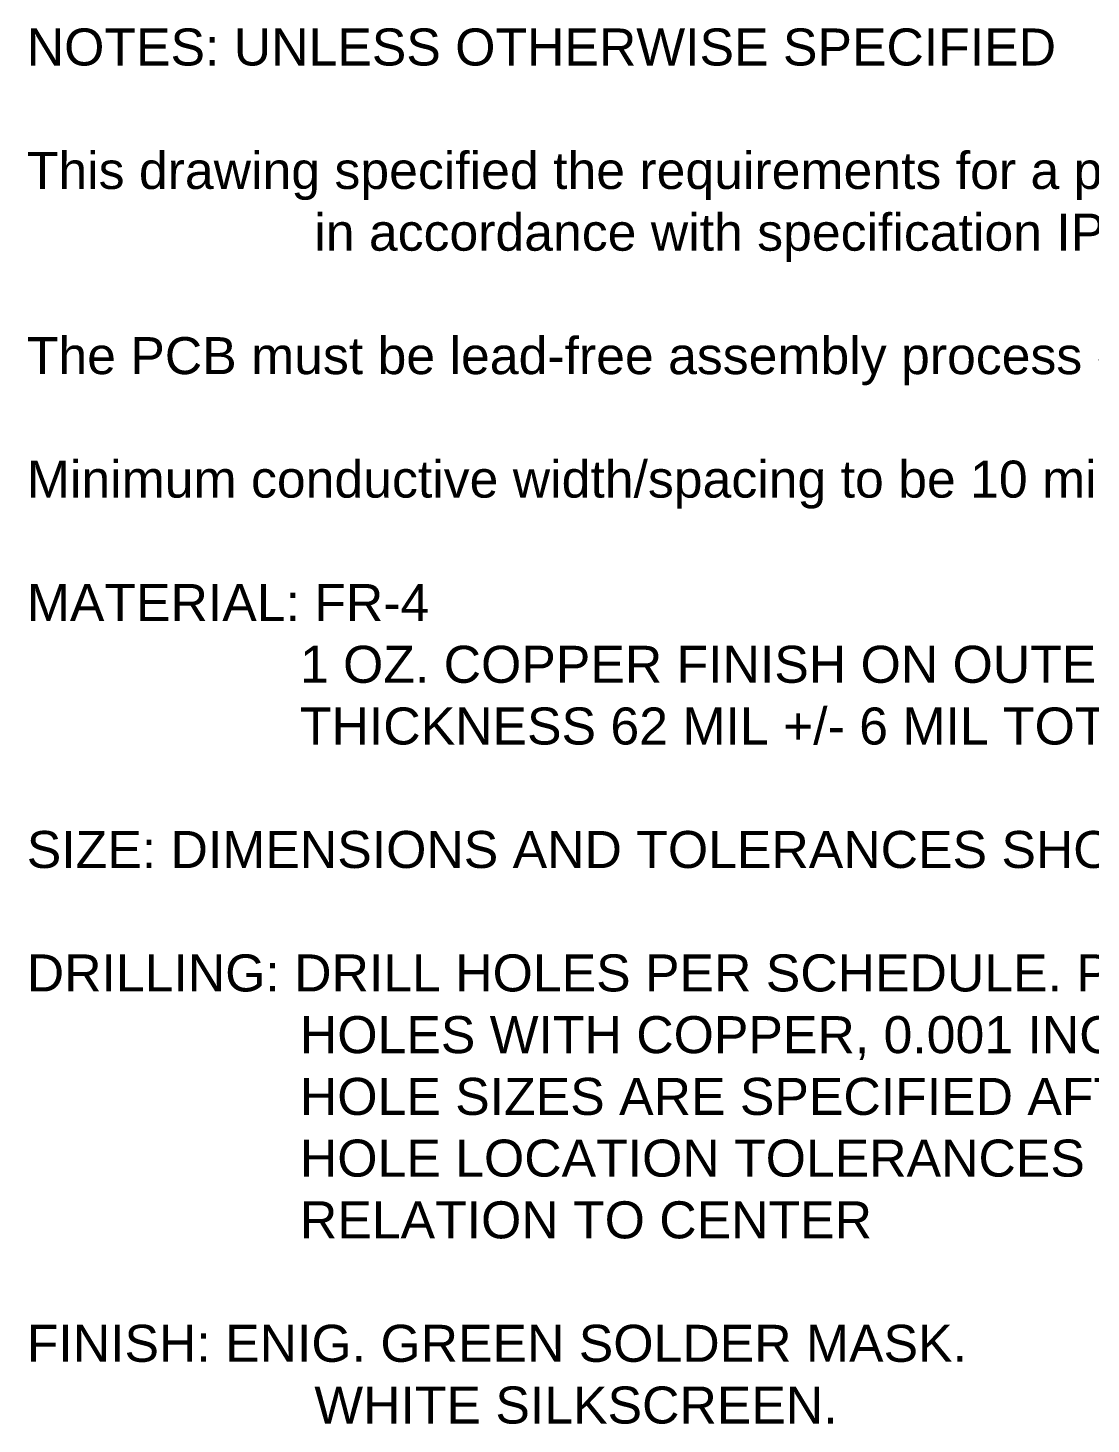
# Model space of a CAD drawing. Header units: millimetres. Extents: x 0 to 279, y 0 to 216.
# Drawn here: x 150.1 to 207.5, y 84.6 to 160 of the extents above; entities that cross this region are included whole.
import ezdxf

# ---------------------------------------------------------------- set-up
doc = ezdxf.new("R2010")
doc.units = ezdxf.units.MM
doc.layers.get('0').update_dxf_attribs({"lineweight": 0})
doc.styles.add('textstyle70', font='')
doc.styles.get('textstyle70').set_extended_font_data('Arial')

msp = doc.modelspace()

# ---------------------------------------------------------------- texts
at = {"color": 18, "insert": (150, 160), "char_height": 1, "attachment_point": 1, "style": 'textstyle70'}
msp.add_mtext('\\c0;\\H2;NOTES: UNLESS OTHERWISE SPECIFIED\\P\\PThis drawing specified the requirements for a printed circuit board\\P                    in accordance with specification IPC-A-600 CLASS 2.\\P\\PThe PCB must be lead-free assembly process compatible.\\P\\PMinimum conductive width/spacing to be 10 mil.\\P\\PMATERIAL: FR-4\\P                   1 OZ. COPPER FINISH ON OUTER LAYERS.\\P                   THICKNESS 62 MIL +/- 6 MIL TOTAL OF 2 LAYERS.\\P\\PSIZE: DIMENSIONS AND TOLERANCES SHOWN.\\P\\PDRILLING: DRILL HOLES PER SCHEDULE. PLATE THROUGH\\P                   HOLES WITH COPPER, 0.001 INCH THICK MIN. ALL\\P                   HOLE SIZES ARE SPECIFIED AFTER PLATING.\\P                   HOLE LOCATION TOLERANCES ARE +/- 0.1MM IN \\P                   RELATION TO CENTER\\P\\PFINISH: ENIG. GREEN SOLDER MASK.\\P                    WHITE SILKSCREEN.', dxfattribs=at)

doc.saveas('drawing.dxf')
